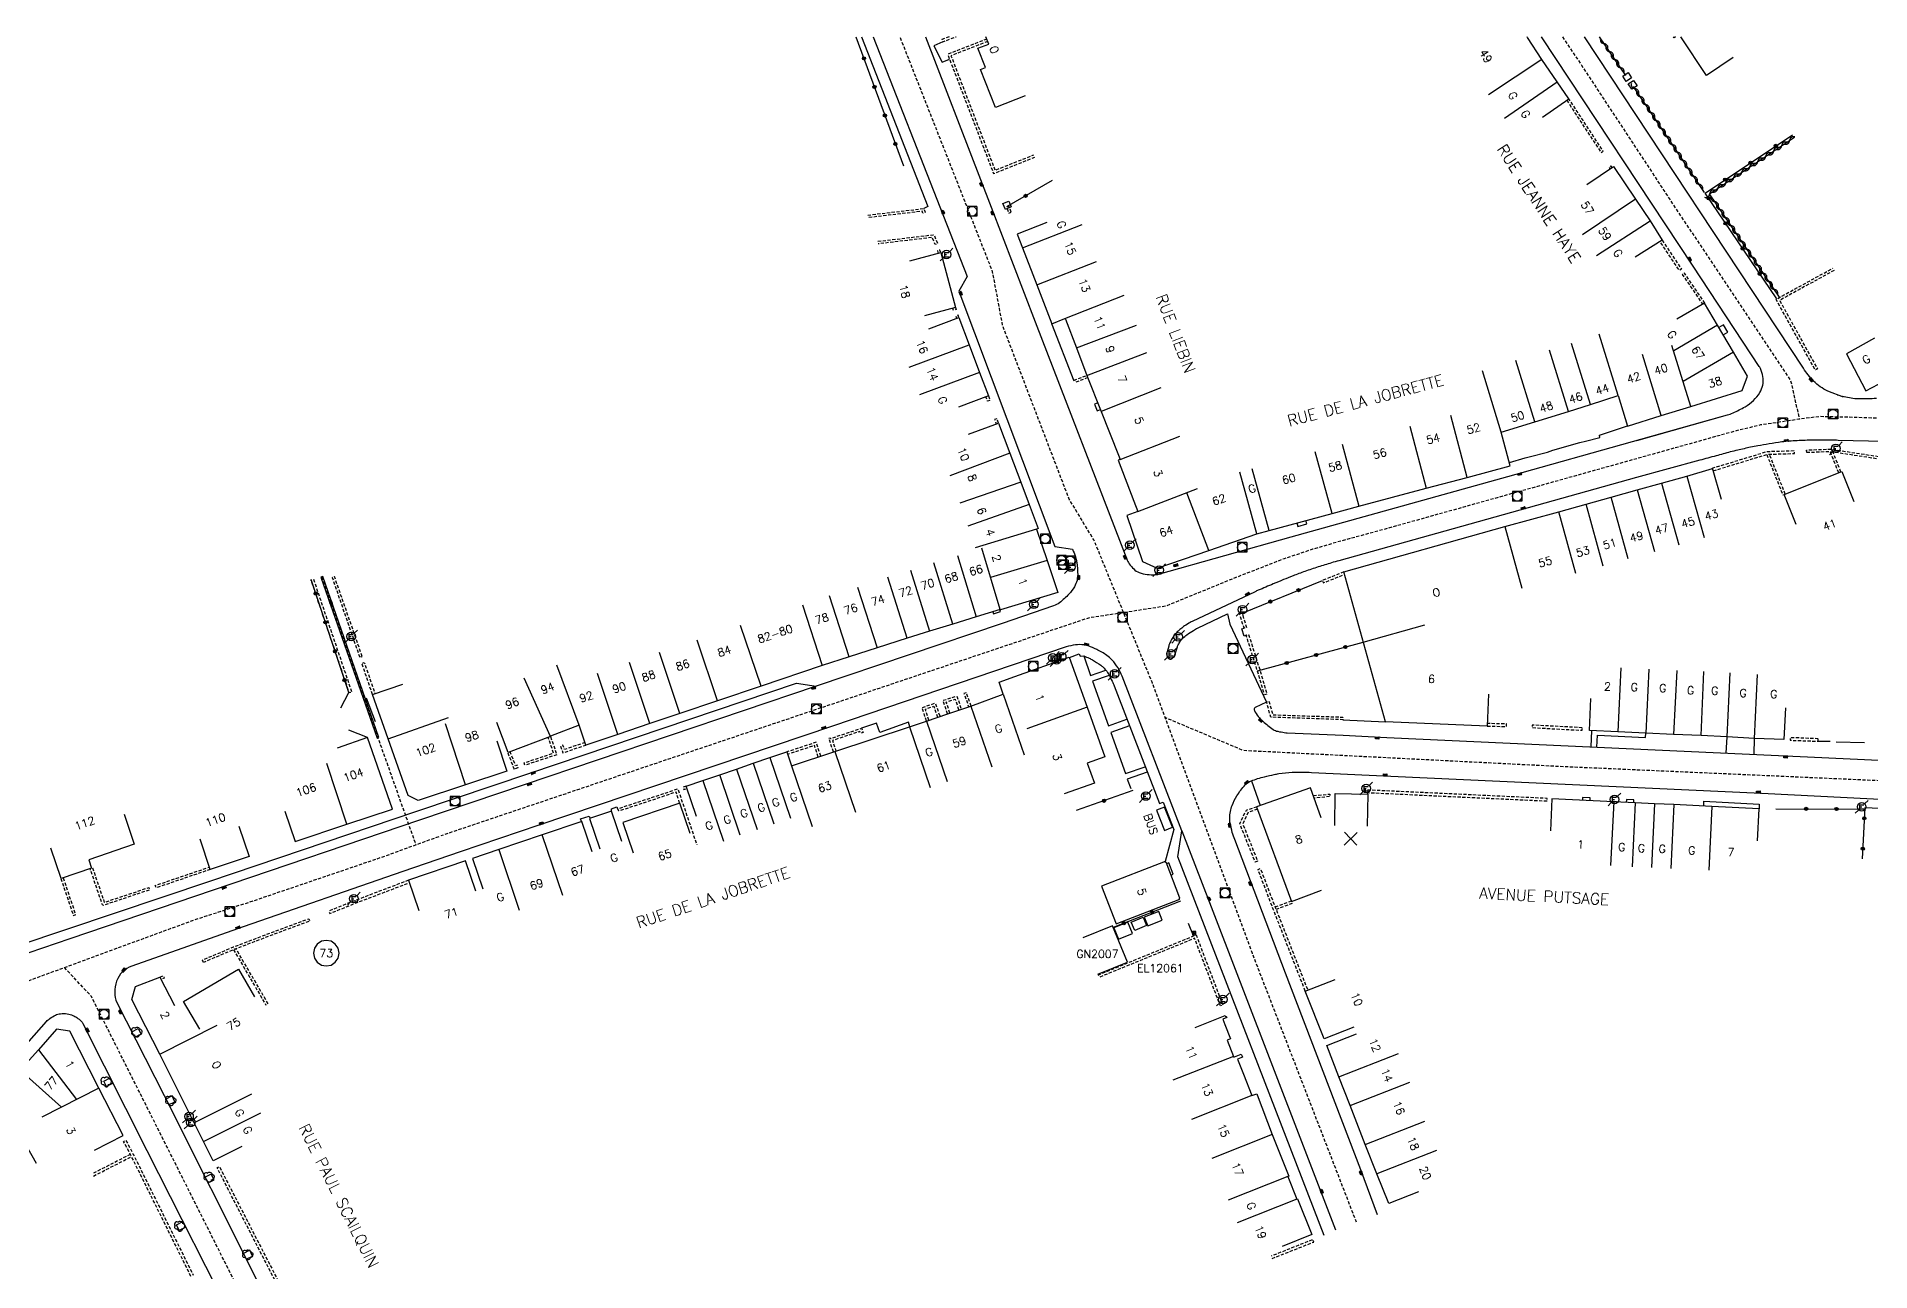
# Model space of a CAD drawing. Header units: millimetres. Extents: x 134000 to 135000, y 129000 to 130000.
# Drawn here: x 134223.7 to 134510.1, y 129807.2 to 130000 of the extents above; entities that cross this region are included whole.
import ezdxf
from ezdxf.enums import TextEntityAlignment as Align

# ---------------------------------------------------------------- set-up
doc = ezdxf.new("R2010")
doc.units = ezdxf.units.MM
doc.linetypes.add('DASHED', pattern=[0.75, 0.5, -0.25])
doc.layers.get('0').update_dxf_attribs({"linetype": 'CONTINUOUS'})
for name, color, linetype in [('W0001', 6, 'DASHED'), ('W0008', 7, 'CONTINUOUS'), ('W0100', 7, 'CONTINUOUS'), ('W0112', 1, 'DASHED'), ('W0300', 7, 'CONTINUOUS'), ('W0310', 3, 'CONTINUOUS'), ('W0322', 7, 'CONTINUOUS'), ('W0330', 7, 'CONTINUOUS'), ('W0400', 7, 'CONTINUOUS'), ('W0420', 7, 'CONTINUOUS'), ('W0471', 7, 'CONTINUOUS'), ('W0984', 7, 'CONTINUOUS'), ('W0989', 7, 'CONTINUOUS'), ('W0991', 7, 'CONTINUOUS'), ('W1102', 7, 'CONTINUOUS')]:
    doc.layers.add(name, color=color, linetype=linetype)
doc.styles.get("Standard").update_dxf_attribs({"font": 'romans.shx', "width": 0.85})

# ---------------------------------------------------------------- blocks, each defined once
blk = doc.blocks.new('T420')
for p, q in [((0.75, 0.75), (-0.75, 0.75)), ((-0.75, 0.75), (-0.75, -0.75)), ((0.75, 0.75), (0.75, -0.75)), ((0.75, -0.75), (-0.75, -0.75))]:
    blk.add_line(p, q)
blk.add_ellipse((0, 0), major_axis=(-0.53, 0.53), ratio=1, start_param=3.926991, end_param=10.210176)
blk = doc.blocks.new('T400')
for p, q in [((-0.15, 0.3), (0.15, 0.3)), ((-0.15, -0.25), (-0.15, 0.3)), ((-0.15, 0.15), (0.15, 0.15)), ((-0.15, 0), (0.15, 0)), ((0.15, 0.3), (0.15, -0.25)), ((-0.15, -0.15), (0.15, -0.15)), ((-0.15, -0.25), (-0.15, -0.3)), ((-0.15, -0.3), (0.15, -0.3)), ((0.15, -0.3), (0.15, -0.25))]:
    blk.add_line(p, q)
blk = doc.blocks.new('T471')
for p, q in [((-0.333334, 0.333334), (-0.333334, -0.333334)), ((-0.333334, 0.333334), (0.333334, 0.333334)), ((-0.333334, 0), (0, 0)), ((0.500001, 0.500001), (1.000002, 1.000002)), ((-0.500001, -0.500001), (-1.000002, -1.000002)), ((-0.333334, -0.333334), (0.333334, -0.333334))]:
    blk.add_line(p, q)
blk.add_ellipse((0, 0), major_axis=(0.471405, 0.471405), ratio=1, start_param=5.4977871438, end_param=11.780972451)
blk = doc.blocks.new('t991o')
at = {"color": 0, "linetype": 'Continuous'}
for p, q in [((-1, 1), (1, -1)), ((-1, -1), (1, 1))]:
    blk.add_line(p, q, dxfattribs=at)
blk = doc.blocks.new('t112o')
at = {"color": 0, "linetype": 'Continuous'}
for p, q in [((-0.5, 0.5), (0.5, 0.5)), ((-0.5, -0.5), (-0.5, 0.5)), ((0.5, 0.5), (0.5, -0.5)), ((0.5, -0.5), (-0.5, -0.5))]:
    blk.add_line(p, q, dxfattribs=at)
blk = doc.blocks.new('t310o')
at = {"color": 0, "linetype": 'Continuous'}
for centre, start, end in [((-0.5, 0.38), 216.8699, 323.1304), ((0.5, -0.37), 36.8699, 143.1303)]:
    blk.add_arc(centre, 0.625, start, end, dxfattribs=at)
blk = doc.blocks.new('t322o')
at = {"color": 0, "linetype": 'Continuous'}
for radius in [0.25, 0.15]:
    blk.add_circle((0, 0), radius, dxfattribs=at)
blk = doc.blocks.new('t330o')
at = {"color": 0, "linetype": 'Continuous'}
for p, q in [((0.25, -0.25), (-0.25, 0.25)), ((-0.25, -0.25), (0.25, 0.25)), ((-0.25, 0.25), (-0.25, -0.25)), ((0.25, 0.25), (-0.25, 0.25)), ((0.25, -0.25), (0.25, 0.25)), ((-0.25, -0.25), (0.25, -0.25)), ((-0.25, -0.25), (-0.25, -0.25))]:
    blk.add_line(p, q, dxfattribs=at)
blk = doc.blocks.new('T300')
for p, q in [((-0.8, 0.51), (-0.86, 0.34)), ((-0.86, 0.34), (-0.86, 0.17)), ((-0.86, 0.17), (-0.74, 0.06)), ((-0.69, 0.63), (-0.8, 0.51)), ((-0.8, -0.06), (-0.74, 0.06)), ((-0.74, 0.06), (-0.69, 0.11)), ((-0.57, 0.69), (-0.69, 0.63)), ((-0.46, 0.69), (-0.57, 0.69)), ((-0.29, 0.63), (-0.46, 0.69)), ((-0.29, 0.63), (-0.17, 0.74)), ((-0.23, 0.57), (-0.29, 0.63)), ((-0.17, 0.74), (-0.06, 0.8)), ((-0.06, 0.8), (0.06, 0.8)), ((0.06, 0.8), (0.23, 0.74)), ((0.23, 0.74), (0.34, 0.63)), ((0.34, 0.63), (0.4, 0.51)), ((0.46, 0.46), (0.34, 0.46)), ((0.4, 0.51), (0.4, 0.46)), ((0.57, 0.4), (0.46, 0.46)), ((0.57, 0.4), (0.69, 0.29)), ((0.69, 0.29), (0.74, 0.17)), ((0.74, 0.06), (0.69, -0.17)), ((0.74, 0.17), (0.74, 0.06)), ((-0.8, -0.17), (-0.8, -0.06)), ((-0.8, -0.23), (-0.8, -0.17)), ((-0.74, -0.34), (-0.8, -0.23)), ((-0.69, -0.4), (-0.74, -0.34)), ((-0.51, -0.46), (-0.69, -0.4)), ((-0.4, -0.46), (-0.51, -0.46)), ((-0.4, -0.46), (-0.34, -0.46)), ((-0.34, -0.46), (-0.34, -0.4)), ((-0.34, -0.51), (-0.34, -0.46)), ((-0.29, -0.63), (-0.34, -0.51)), ((-0.17, -0.74), (-0.29, -0.63)), ((-0.06, -0.8), (-0.17, -0.74)), ((0.06, -0.8), (-0.06, -0.8)), ((0.17, -0.74), (0.06, -0.8)), ((0.23, -0.69), (0.17, -0.74)), ((0.29, -0.46), (0.23, -0.46)), ((0.29, -0.63), (0.23, -0.69)), ((0.46, -0.4), (0.29, -0.46)), ((0.34, -0.51), (0.29, -0.63)), ((0.34, -0.51), (0.34, -0.46)), ((0.57, -0.34), (0.46, -0.4)), ((0.63, -0.29), (0.57, -0.34)), ((0.69, -0.17), (0.63, -0.29))]:
    blk.add_line(p, q)

msp = doc.modelspace()

# ---------------------------------------------------------------- linework, layer by layer
at = {"layer": 'W0001', "flags": 128}
for points in [[(134644.56, 130000), (134642.63, 129999.64), (134636.52, 129998.31), (134629.76, 129996.36), (134623.07, 129994.03), (134616.98, 129991.87), (134610.34, 129989.22), (134603.51, 129986.25), (134596.89, 129983.36), (134590.16, 129980.34), (134582.14, 129976.45), (134575.75, 129973.41), (134569.98, 129970.3), (134566.29, 129968.07), (134562.38, 129965.49), (134556.19, 129961.79), (134547.97, 129956.56), (134539.78, 129951.09), (134532.84, 129946.4), (134528.27, 129943.8), (134524.06, 129941.93), (134519.47, 129940.74), (134515.29, 129940.39), (134511.95, 129940.39), (134506.62, 129940.55), (134502.16, 129940.66), (134499.31, 129940.29), (134492.95, 129939.35), (134489.12, 129938.43), (134434.46, 129923.13), (134426.83, 129921.06), (134422.97, 129919.93), (134418.51, 129918.45), (134410.99, 129915.52), (134400.04, 129911.05), (134387.94, 129909.19), (134319.37, 129886.15), (134286.8, 129875.18)], [(134429.83, 129814.81), (134413.57, 129856.79), (134397.96, 129899), (134388.81, 129921.39), (134384.95, 129927.74), (134374.56, 129954.85), (134372.99, 129963.27), (134358.51, 130000)], [(134462.01, 130000), (134464.97, 129995.55), (134478.06, 129975.64), (134497.63, 129946.3), (134499, 129940.25)], [(134268.21, 129915.64), (134276.97, 129890.47), (134282.86, 129873.85)], [(134595.52, 129880.05), (134461.44, 129886), (134412.17, 129888.49), (134399.94, 129893.64)], [(134000, 129786.71), (134007.47, 129790.17), (134039.38, 129805.7), (134049.08, 129810.17), (134053.94, 129812.24), (134056.95, 129813.13), (134062.02, 129814.23), (134067.41, 129815.24), (134075.49, 129816.47), (134085.1, 129818.26), (134119.61, 129823.78), (134132.91, 129826.3), (134142.04, 129828.27), (134149.2, 129829.93), (134154.83, 129831.23), (134163.19, 129833.4), (134170.34, 129835.39), (134181.45, 129838.57), (134189.37, 129841), (134197.66, 129843.76), (134213.89, 129849.44), (134236.2, 129857.63), (134248.31, 129862.07), (134257.62, 129865.07), (134277.9, 129871.96), (134286.63, 129875.14)], [(134264.67, 129785.49), (134232.2, 129850.1), (134227.98, 129854.61)]]:
    msp.add_lwpolyline(points, dxfattribs=at)
at = {"layer": 'W0008', "flags": 128}
for points in [[(134354.35, 130000), (134365.31, 129971.94), (134368.99, 129962.55), (134367.71, 129960.23), (134382.72, 129920.37), (134385.45, 129919.94, -0.033428), (134385.92, 129918.76, -0.045806), (134386.13, 129917.86, -0.030029), (134386.27, 129915.96, -0.064442), (134386.17, 129915.08, -0.072408), (134385.76, 129914.08, -0.055018), (134384.91, 129912.94, -0.0412), (134383.42, 129911.59, -0.081486), (134382.51, 129911.1), (134374.48, 129908.35), (134345.44, 129898.56), (134299.79, 129883.13), (134283.47, 129877.6), (134251.22, 129866.68), (134228.82, 129859.1), (134209.56, 129852.54)], [(134362.5, 130000), (134371.1, 129977.69), (134372.76, 129973.38), (134379.64, 129955.46), (134393.94, 129918.41, 0.061124), (134394.33, 129917.68, 0.046825), (134395.03, 129916.86, 0.095695), (134395.88, 129916.3, 0.076757), (134397.12, 129916, 0.027445), (134398.37, 129915.97, 0.062116), (134398.92, 129916.05), (134419.61, 129921.88), (134455.71, 129931.94), (134486.82, 129940.67)], [(134473.63, 129936.95), (134487.76, 129940.91, 0.04058), (134488.64, 129941.24, 0.017845), (134490.52, 129942.2, 0.063772), (134491.85, 129943.18, 0.067087), (134492.82, 129944.4, 0.077629), (134493.3, 129945.58, 0.094686), (134493.35, 129946.63, 0.039945), (134493.06, 129947.86, 0.069514), (134492.75, 129948.51), (134482.42, 129964.14), (134458.74, 130000)], [(134505.92, 129943.7), (134503.44, 129944.63, -0.091991), (134501.23, 129946.21, -0.04614), (134499.63, 129948.2), (134465.46, 130000)], [(134511.07, 129943.47, -0.003619), (134508.23, 129943.43, -0.045292), (134507.09, 129943.53, -0.023395), (134504.93, 129944.01)], [(134512.13, 129936.75), (134505.09, 129936.95, 0.000893), (134503.95, 129936.97, -0.004047), (134502.81, 129937, 0.0038), (134501.13, 129936.98, 0.007191), (134500.24, 129936.96, 0.000639), (134497.74, 129936.84, 0.007103), (134497.51, 129936.83, 0.013873), (134496.27, 129936.7, 0.008545), (134494.27, 129936.4, 0.004228), (134492.52, 129936.09, 0.006511), (134491.39, 129935.87, 0.005063), (134489.37, 129935.42, 0.008729), (134488.21, 129935.13, 0.000201), (134485.99, 129934.53, 0.000176), (134483.45, 129933.84), (134473.56, 129931.16), (134456.62, 129926.4), (134427.08, 129918.15, 0.005409), (134425.91, 129917.81, 0.003024), (134423.83, 129917.17, 0.008166), (134421.76, 129916.48, 0.008976), (134419.91, 129915.79, 0.00298), (134418.42, 129915.19, 0.002773), (134416.82, 129914.53, 0.001843), (134414.48, 129913.53, 0.008605), (134413.98, 129913.31), (134404.14, 129908.68, 0.029183), (134403.83, 129908.51, 0.010151), (134402.98, 129907.96, 0.021603), (134402.37, 129907.51, 0.022212), (134401.82, 129907.02, 0.035011), (134401.38, 129906.53, 0.036426), (134401.03, 129906, 0.021802), (134400.67, 129905.3, 0.03359), (134400.49, 129904.81), (134400.23, 129903.94, 0.065828), (134400.19, 129903.7, 0.042893), (134400.21, 129903.32, 0.095982), (134400.3, 129903.07, 0.095644), (134400.47, 129902.87, 0.090326), (134400.68, 129902.76, 0.162434), (134400.81, 129902.76, 0.044226), (134400.93, 129902.82, 0.032103), (134401.08, 129902.92, 0.024804), (134401.32, 129903.11, 0.127935), (134401.35, 129903.16), (134401.8, 129904.54, -0.033092), (134401.99, 129905.01, -0.026938), (134402.29, 129905.56, -0.058544), (134402.66, 129906.02, -0.038299), (134403.34, 129906.59, -0.017333), (134404.35, 129907.27, -0.028655), (134404.99, 129907.63), (134409.65, 129909.84), (134410.05, 129908.22), (134415.76, 129896.08), (134414.01, 129895.21, 0.428512), (134413.87, 129894.74, 0.081214), (134415.23, 129893.03, 0.036963), (134416.81, 129891.8, 0.095773), (134417.53, 129891.5, 0.012688), (134418.55, 129891.31, 0.028576), (134419, 129891.27), (134427.72, 129890.9), (134434.58, 129890.54), (134500.27, 129887.5), (134533.67, 129885.95)], [(134424.76, 129812.74), (134401.94, 129871.91), (134402.56, 129875.95), (134393.21, 129900.11, 0.046423), (134392.57, 129901.4, 0.043237), (134391.65, 129902.64, 0.060011), (134390.82, 129903.37, 0.036353), (134389.24, 129904.29, 0.029314), (134387.94, 129904.84, 0.057214), (134387.23, 129905.01, 0.057874), (134385.93, 129905, 0.050768), (134384.48, 129904.68), (134376.04, 129901.86), (134347.96, 129892.33), (134302.08, 129876.83), (134289.8, 129872.68), (134280.88, 129869.63), (134255.9, 129860.94), (134238.5, 129854.84, 0.227959), (134236.15, 129852.49, 0.086942), (134235.86, 129850.7, 0.09434), (134236.17, 129849.14), (134243.55, 129834.6), (134258.1, 129805.66)], [(134387.24, 129903.27, -0.017707), (134388.09, 129902.92, -0.028516), (134388.59, 129902.65, -0.012875), (134389.87, 129901.84, -0.041655), (134390.23, 129901.54, -0.044725), (134390.8, 129900.89, -0.042784), (134391.27, 129900.11, -0.007265), (134391.75, 129899.11, -0.015591), (134391.96, 129898.63), (134399.04, 129880.22), (134399.61, 129880.45), (134401.31, 129876.15), (134399.96, 129871.18)], [(134433.13, 129815.98), (134430.5, 129823), (134418.76, 129853.71), (134410.8, 129874.58, -0.024368), (134410.42, 129875.72, -0.019855), (134410.09, 129877.15, -0.052184), (134410.03, 129877.87, -0.033368), (134410.13, 129879, -0.060031), (134410.39, 129879.92, -0.034352), (134411.13, 129881.4, -0.058129), (134412.44, 129883.14, -0.1109), (134413.4, 129883.77, -0.016283), (134414.38, 129884.11, -0.015205), (134415.46, 129884.41, -0.005833), (134416.99, 129884.76, -0.013395), (134417.67, 129884.89, -0.03107), (134419.76, 129885.1, -0.021452), (134422.8, 129885.09), (134435.2, 129884.5), (134493.07, 129881.82), (134510.6, 129880.96), (134552.95, 129879.01), (134599.3, 129876.87)], [(134217.82, 129837.85), (134225.2, 129846.19, -0.05777), (134225.73, 129846.66, -0.040116), (134226.59, 129847.17, -0.087529), (134227.38, 129847.4, -0.069045), (134228.43, 129847.37, -0.048308), (134229.32, 129847.13, -0.064143), (134229.93, 129846.8, -0.037364), (134230.62, 129846.22, -0.083781), (134230.86, 129845.89), (134240.88, 129826.05), (134255.48, 129797.21), (134261.86, 129784.06)]]:
    msp.add_lwpolyline(points, format="xyb", dxfattribs=at)
for points in [[(134352.51, 130000), (134362.86, 129973.46), (134362.23, 129973.16)], [(134365.21, 129999.19), (134363.8, 129998.56), (134365.08, 129996.04), (134366.26, 129996.5)], [(134385.71, 129946.18), (134382.23, 129955.17)], [(134487.11, 129953.43), (134487.81, 129953.84), (134487.16, 129955), (134486.43, 129954.58)], [(134389.42, 129942.8), (134388.89, 129942.59), (134389.33, 129941.58), (134389.83, 129941.77)], [(134453.73, 129933.47), (134456.16, 129934.2), (134456.81, 129934.39), (134459.64, 129935.12), (134460.52, 129935.4), (134464.73, 129936.59), (134465.62, 129936.83), (134467.86, 129937.42), (134467.8, 129937.74), (134472.16, 129939.2)], [(134420.51, 129924.04), (134420.66, 129923.5), (134422.07, 129923.91), (134421.92, 129924.42)], [(134373.01, 129910.19), (134373.11, 129909.85), (134374.22, 129910.21), (134374.13, 129910.52)], [(134412.6, 129906.5), (134412.26, 129906.39), (134411.9, 129907.5), (134412.26, 129907.61)], [(134385, 129903.02), (134386.52, 129903.59), (134386.64, 129903.22), (134387.24, 129903.27), (134388.29, 129900.22), (134390.66, 129901.04)], [(134391.21, 129900.22), (134388.6, 129899.36), (134391.1, 129892.36), (134393.96, 129893.38)], [(134209.56, 129852.54), (134212.66, 129855.34), (134228.55, 129860.63), (134250.72, 129868.12), (134283.21, 129879.09), (134300.69, 129884.98), (134342.36, 129899), (134345.44, 129898.56)], [(134360.06, 129892.21), (134359.82, 129892.92), (134355.35, 129891.33), (134354.87, 129892.78), (134352.49, 129891.99)], [(134394.36, 129892.35), (134391.46, 129891.32), (134393.73, 129884.89), (134396.8, 129885.98)], [(134427.7, 129893.32), (134434.37, 129892.96)], [(134466.46, 129889.07), (134466.58, 129891.62)], [(134467.38, 129889.03), (134467.45, 129890.92), (134474.99, 129890.53), (134475, 129891.21)], [(134487.66, 129890.64), (134487.52, 129888.09)], [(134491.96, 129887.91), (134492, 129890.4)], [(134397.11, 129885.1), (134394.02, 129884.02), (134394.56, 129882.55)], [(134413.4, 129883.77), (134414.77, 129879.91)], [(134466.32, 129880.68), (134466.34, 129881.12), (134465.14, 129881.19), (134465.12, 129880.74)], [(134473.13, 129880.35), (134473.15, 129880.81), (134471.98, 129880.85), (134471.96, 129880.41), (134471.96, 129880.41)], [(134484.07, 129879.84), (134484.1, 129880.58), (134492.73, 129880.14), (134492.7, 129879.41)], [(134308.75, 129877.41), (134308.61, 129877.83), (134309.97, 129878.26), (134310.1, 129877.89)], [(134313.47, 129879.03), (134313.47, 129879.4), (134314.27, 129879.7), (134314.37, 129879.38)], [(134402.56, 129875.95), (134406.84, 129864.77), (134426.54, 129813.64)], [(134400.84, 129869.06), (134401.17, 129869.19), (134400.49, 129870.96), (134400.16, 129870.83)], [(134238.5, 129844.55), (134239.53, 129845.08), (134239.98, 129844.19), (134238.95, 129843.67)], [(134235.59, 129836.53), (134234.59, 129836.03), (134234.15, 129836.88), (134235.16, 129837.39)], [(134244.27, 129833.17), (134245.24, 129833.65), (134244.8, 129834.55), (134243.82, 129834.06)], [(134250.41, 129820.96), (134251.39, 129821.45), (134250.94, 129822.35), (134249.96, 129821.85)], [(134246.95, 129814.06), (134245.93, 129813.54), (134245.48, 129814.41), (134246.51, 129814.93)], [(134256.4, 129809.04), (134257.38, 129809.53), (134256.95, 129810.45), (134255.95, 129809.94)]]:
    msp.add_lwpolyline(points, dxfattribs=at)
msp.add_lwpolyline([(134276.82, 129890.43), (134277.13, 129890.52), (134268.35, 129915.68), (134268.34, 129915.69), (134268.07, 129915.59)], close=True, dxfattribs=at)
at = {"layer": 'W0100', "flags": 128}
for points in [[(134378.08, 129990.75), (134373.41, 129988.95), (134371.11, 129994.89), (134371.86, 129995.18), (134370.7, 129998.2), (134372.38, 129998.84), (134371.93, 130000)], [(134458.89, 129987.44), (134463.01, 129990.27), (134461.17, 129992.94), (134458.77, 129996.45), (134456.55, 129999.88), (134456.46, 130000)], [(134479.67, 130000), (134479.44, 129999.84), (134479.44, 129999.84), (134479.33, 130000)], [(134488.67, 129996.73), (134484.51, 129993.96), (134480.49, 130000)], [(134465.83, 129976.89), (134469.96, 129979.71), (134473.42, 129974.64), (134475.69, 129971.22), (134477.57, 129968.22), (134473.34, 129965.57)], [(134510.74, 129952.89), (134506.35, 129950.48), (134506.35, 129950.48), (134509.4, 129944.68), (134509.4, 129944.68), (134512.38, 129946.25), (134513.56, 129946.87), (134513.84, 129946.32), (134521.85, 129950.77), (134539.08, 129960.15), (134539.08, 129960.15), (134535.67, 129966.63), (134539.46, 129968.69), (134537.07, 129973.08)], [(134381.45, 129970.99), (134376.81, 129969.15), (134377.66, 129967.01), (134379.89, 129961.25), (134382.23, 129955.17), (134384.24, 129955.96), (134384.35, 129955.88), (134386.11, 129951.38), (134387.72, 129947.07), (134389.95, 129941.47), (134392.63, 129934.64), (134392.9, 129933.95), (134392.59, 129933.83), (134395.02, 129927.47), (134395.65, 129925.84), (134393.97, 129925.2), (134396.42, 129918.05), (134398.68, 129916.98), (134406.78, 129919.72), (134414.26, 129922.33), (134416.17, 129922.85), (134426.02, 129925.54), (134430.18, 129926.68), (134440.7, 129929.48), (134447.13, 129931.17), (134453.85, 129932.95), (134452.44, 129938.23), (134457.69, 129939.86), (134462.94, 129941.48), (134466.38, 129942.54), (134470.7, 129943.96), (134472.17, 129939.18), (134477.44, 129940.81), (134482.05, 129942.23), (134490.05, 129944.71), (134490.91, 129946.96), (134488.69, 129950.74), (134486.22, 129954.94), (134484.18, 129958.4), (134479.88, 129955.87)], [(134360.04, 129965.01), (134364.88, 129966.3), (134367.16, 129957.71), (134362.33, 129956.42)], [(134363.03, 129954.39), (134367.71, 129956.16), (134369.32, 129951.88), (134370.94, 129947.57), (134372.33, 129943.9), (134367.66, 129942.13)], [(134369.23, 129937.9), (134373.91, 129939.65), (134375.67, 129934.97), (134377.4, 129930.44), (134378.71, 129926.91), (134380.1, 129923.19), (134379.83, 129923.09), (134381.51, 129918.2), (134383.19, 129913.16), (134374.2, 129910.47), (134374.18, 129910.54), (134370.42, 129909.4), (134366.75, 129908.26), (134363.11, 129907.13), (134359.66, 129906.07), (134354.94, 129904.53), (134350.58, 129903.12), (134346.36, 129901.77), (134336.81, 129898.57), (134330.01, 129896.25), (134324.11, 129894.29), (134319.42, 129892.72), (134314.44, 129891.02), (134309.46, 129889.36), (134308.41, 129892.45), (134304.58, 129891.02), (134303.91, 129890.77), (134303.94, 129890.67), (134297.31, 129888.18), (134297.31, 129888.18), (134295.55, 129892.86)], [(134450.45, 129897.32), (134450.25, 129892.32), (134434.37, 129892.96), (134427.84, 129916.39), (134427.84, 129916.39), (134452.99, 129923.48), (134461.44, 129925.77), (134465.71, 129926.96), (134469.63, 129928.07), (134473.66, 129929.2), (134477.49, 129930.28), (134481.42, 129931.38), (134485.45, 129932.53)], [(134486.82, 129927.73), (134485.45, 129932.58)], [(134498.5, 129923.82), (134496.65, 129928.47), (134505.65, 129932.06), (134507.5, 129927.41)], [(134326.74, 129878.22), (134325.13, 129882.95), (134327.73, 129883.83), (134330.36, 129884.73), (134332.98, 129885.61), (134332.98, 129885.61), (134335.56, 129886.51), (134338.18, 129887.43), (134340.84, 129888.29), (134340.84, 129888.29), (134341.56, 129886.11), (134348.35, 129888.35), (134360, 129892.19), (134362.64, 129893.11), (134366, 129894.23), (134369.6, 129895.43), (134374.65, 129897.28), (134374, 129899.16), (134376.43, 129900.05), (134384.96, 129903.11), (134387.76, 129895.25), (134390.5, 129887.51), (134390.5, 129887.51), (134387.77, 129886.54), (134388.88, 129883.42), (134384.17, 129881.75)], [(134295.53, 129890.03), (134297.09, 129885.28), (134290.66, 129883.16), (134283.26, 129880.7), (134281.68, 129881.47), (134278.55, 129890.34), (134276.13, 129897.24), (134280.85, 129898.89)], [(134275.12, 129896.71), (134276.54, 129893.03)], [(134496.82, 129895.19), (134496.6, 129890.2), (134492, 129890.4), (134487.66, 129890.64), (134483.64, 129890.86), (134479.36, 129891.02), (134475, 129891.21), (134470.66, 129891.44), (134466.21, 129891.64), (134466.43, 129896.64)], [(134262.44, 129879.04), (134264.03, 129874.3), (134272.12, 129877.01), (134279.25, 129879.36), (134279.24, 129879.36), (134279.24, 129879.36), (134275.32, 129890.54), (134270.6, 129888.89)], [(134424.33, 129877.99), (134422.66, 129882.7), (134414.22, 129879.72), (134419.68, 129864.94), (134424.37, 129866.68)], [(134325.74, 129875.55), (134324.14, 129880.29), (134315.21, 129877.27), (134316.82, 129872.53)], [(134426.42, 129876.77), (134426.51, 129881.77), (134431.61, 129881.67), (134431.51, 129876.67)], [(134492.45, 129874.42), (134492.7, 129879.41), (134485.32, 129879.78), (134479.41, 129880.05), (134476.4, 129880.2), (134473.36, 129880.34), (134470, 129880.51), (134460.35, 129880.97), (134460.11, 129875.97)], [(134237.3, 129878.58), (134238.91, 129873.85), (134231.8, 129871.43), (134232.24, 129870.14), (134232.24, 129870.14), (134227.47, 129868.52), (134225.86, 129873.25)], [(134310.42, 129872.69), (134308.81, 129877.43), (134302.62, 129875.32), (134295.85, 129873.04), (134291.74, 129871.66), (134293.34, 129866.92)], [(134315.07, 129874.3), (134313.47, 129879.03), (134310.02, 129877.86), (134311.62, 129873.13)], [(134255.25, 129876.71), (134256.85, 129871.97), (134250.78, 129869.93), (134249.19, 129874.66)], [(134292.26, 129866.53), (134290.65, 129871.26), (134281.75, 129868.24), (134283.36, 129863.5)], [(134389.4, 129853.55), (134394.03, 129855.45), (134391.7, 129861.13), (134387.07, 129859.23)], [(134249.12, 129845), (134246.6, 129849.32), (134246.6, 129849.32), (134255.18, 129854.33), (134257.7, 129850.02)], [(134255.7, 129826.66), (134251.22, 129824.43), (134249.72, 129827.46), (134248.26, 129830.37), (134242.91, 129841.06), (134238.54, 129849.59), (134239.09, 129851.64), (134242.9, 129853.12), (134245.18, 129848.67)], [(134429.41, 129845.27), (134424.75, 129843.45), (134421.82, 129850.93), (134426.48, 129852.75)], [(134404.64, 129845.26), (134409.3, 129847.09), (134409.35, 129846.96), (134409.49, 129847.02), (134409.58, 129846.81), (134408.93, 129846.55), (134409.26, 129845.7), (134410.13, 129843.49), (134409.6, 129843.28), (134410.61, 129840.73), (134410.66, 129840.6), (134410.78, 129840.65), (134411.83, 129841.07), (134411.91, 129840.87), (134412.02, 129840.59), (134411.26, 129840.29), (134412.18, 129837.97), (134413.5, 129834.6), (134414.24, 129834.9), (134414.31, 129834.73), (134416.67, 129828.55), (134419.26, 129822.03), (134419.1, 129821.97), (134420.5, 129818.43), (134420.6, 129818.46), (134422.85, 129812.9), (134418.22, 129811.03)], [(134232.71, 129826.09), (134237.16, 129828.36), (134233.38, 129835.77), (134228.86, 129844.68), (134226.78, 129844.96), (134223.94, 129841.76), (134221.07, 129838.56), (134217.55, 129834.62), (134223.6, 129824.07)], [(134439.51, 129819.57), (134434.86, 129817.73), (134433.02, 129822.36), (134431.2, 129826.98), (134428.84, 129833.07), (134427.08, 129837.55), (134425.17, 129842.43), (134429.83, 129844.25)]]:
    msp.add_lwpolyline(points, dxfattribs=at)
for points in [[(134401.07, 129876.51), (134399.82, 129879.67), (134398.59, 129879.18), (134399.85, 129876.02)], [(134400.08, 129871.04), (134400.03, 129871.02), (134399.96, 129871.18), (134389.99, 129867.34), (134392.26, 129861.43), (134402.21, 129865.26), (134402.14, 129865.42), (134402.23, 129865.46), (134400.08, 129871.04)], [(134397.22, 129861.11), (134399.49, 129862.01), (134398.95, 129863.38), (134396.67, 129862.47)], [(134392.66, 129859.02), (134394.83, 129859.91), (134394.09, 129861.7), (134391.92, 129860.81)], [(134397.02, 129861.15), (134395.19, 129860.39), (134394.65, 129861.71), (134396.48, 129862.47)]]:
    msp.add_lwpolyline(points, close=True, dxfattribs=at)
at = {"layer": 'W0112', "flags": 128}
for points in [[(134366.19, 130000), (134365.06, 129999.56), (134365.21, 129999.19), (134367.3, 130000)], [(134372.08, 129999.62), (134365.96, 129997.25), (134373.13, 129978.62), (134379.56, 129981.17)], [(134372.22, 129999.25), (134366.48, 129997.02), (134373.36, 129979.14), (134379.42, 129981.54)], [(134462.67, 129990.06), (134468.01, 129981.92), (134468.34, 129982.14), (134463.01, 129990.27)], [(134469.77, 129979.58), (134469.57, 129979.83), (134469.26, 129979.58), (134469.46, 129979.33)], [(134353.48, 129972.13), (134362.23, 129973.16), (134362.46, 129972.59), (134362.09, 129972.44), (134361.97, 129972.73), (134353.53, 129971.73)], [(134355.07, 129968.04), (134363.82, 129969.07), (134363.82, 129969.07), (134364.37, 129967.69), (134364, 129967.54), (134363.56, 129968.64), (134355.12, 129967.64)], [(134364.88, 129966.3), (134364.73, 129966.68), (134364.36, 129966.54), (134364.5, 129966.15)], [(134477.57, 129968.22), (134480.59, 129963.71), (134480.26, 129963.49), (134477.24, 129968)], [(134484.25, 129958.4), (134481.05, 129963.06), (134480.72, 129962.84), (134483.92, 129958.18)], [(134504.42, 129963.49), (134495.92, 129958.81), (134501.83, 129948.11), (134501.48, 129947.92), (134501.48, 129947.92), (134495.37, 129958.97), (134504.23, 129963.84)], [(134367.16, 129957.71), (134367.28, 129957.39), (134366.9, 129957.25), (134366.78, 129957.57)], [(134367.71, 129956.16), (134367.58, 129956.48), (134367.21, 129956.34), (134367.33, 129956.01)], [(134387.85, 129946.74), (134385.97, 129946.03), (134385.83, 129946.4), (134387.71, 129947.11)], [(134372.33, 129943.9), (134372.57, 129943.19), (134372.2, 129943.06), (134371.95, 129943.77)], [(134373.91, 129939.65), (134373.67, 129940.34), (134373.29, 129940.2), (134373.54, 129939.52)], [(134485.56, 129932.2), (134494.02, 129934.77), (134498.23, 129934.9), (134498.22, 129935.3), (134493.95, 129935.16), (134485.45, 129932.58)], [(134493.91, 129934.73), (134496.44, 129928.39)], [(134496.81, 129928.53), (134494.32, 129934.77)], [(134503.8, 129935.17), (134505.13, 129931.85)], [(134505.5, 129932), (134504.26, 129935.11)], [(134266.9, 129915.25), (134272.87, 129897.63), (134272.49, 129897.51), (134266.52, 129915.13)], [(134427.84, 129916.39), (134424.5, 129915.06), (134424.64, 129914.68), (134427.95, 129916)], [(134276.13, 129897.24), (134274.46, 129902.11), (134274.84, 129902.24), (134276.51, 129897.37)], [(134365.94, 129894.21), (134365.24, 129896.34), (134367.39, 129897.02), (134368.09, 129894.93)], [(134369.64, 129895.44), (134368.87, 129897.54), (134368.5, 129897.4), (134369.26, 129895.3)], [(134362.64, 129893.11), (134361.98, 129895.22), (134364.04, 129895.92), (134364.75, 129893.81)], [(134363.02, 129893.22), (134362.48, 129894.96), (134363.79, 129895.41), (134364.37, 129893.69)], [(134366.32, 129894.34), (134365.74, 129896.08), (134367.14, 129896.52), (134367.71, 129894.8)], [(134348.13, 129888.28), (134347.41, 129890.44), (134347.63, 129890.51), (134347.68, 129890.37), (134352.49, 129891.99), (134352.75, 129891.32), (134352.37, 129891.18), (134352.25, 129891.49), (134347.96, 129890.05), (134348.51, 129888.4)], [(134450.25, 129892.32), (134453.26, 129892.26), (134453.27, 129892.66), (134450.26, 129892.72)], [(134303.94, 129890.67), (134304.91, 129887.83), (134299.93, 129886.2), (134299.81, 129886.58), (134304.41, 129888.09), (134303.56, 129890.54)], [(134309.33, 129889.74), (134306.1, 129888.66), (134305.86, 129889.33), (134305.48, 129889.19), (134305.85, 129888.15), (134309.46, 129889.36)], [(134346.13, 129887.62), (134345.41, 129889.79), (134340.84, 129888.29)], [(134345.75, 129887.49), (134345.16, 129889.29), (134340.97, 129887.91)], [(134297.26, 129888.16), (134298.22, 129885.61), (134298.88, 129885.84), (134298.75, 129886.22), (134298.46, 129886.12), (134297.64, 129888.3)], [(134325.13, 129882.95), (134324.64, 129882.8), (134324.75, 129882.42), (134325.24, 129882.57)], [(134324.09, 129880.27), (134323.56, 129882.01), (134314.57, 129879.02), (134314.44, 129879.4), (134323.81, 129882.52), (134326.77, 129873.79)], [(134423.1, 129881.46), (134425.64, 129881.7), (134425.68, 129881.3), (134423.23, 129881.07)], [(134431.6, 129881.71), (134431.59, 129881.93), (134459.59, 129880.62), (134459.6, 129881.02), (134431.15, 129882.35), (134431.2, 129881.68)], [(134414.35, 129879.34), (134412.91, 129878.87), (134412.05, 129877.05), (134414.37, 129871.23), (134414, 129871.08), (134411.61, 129877.06), (134412.62, 129879.2), (134414.22, 129879.72)], [(134227.44, 129868.51), (134229.39, 129862.74), (134229.77, 129862.87), (134227.82, 129868.64)], [(134232.38, 129870.19), (134234.22, 129864.78), (134241.16, 129867.1), (134241.29, 129866.73), (134233.97, 129864.28), (134232.01, 129870.06)], [(134250.78, 129869.93), (134242.32, 129867.05), (134242.19, 129867.43), (134250.65, 129870.3)], [(134421.82, 129850.93), (134416.81, 129863.74), (134414.44, 129869.92), (134414.81, 129870.06), (134417.18, 129863.89), (134422.2, 129851.08)], [(134281.75, 129868.24), (134273.01, 129864.92), (134269.31, 129863.43), (134269.46, 129863.05), (134273.15, 129864.54), (134281.89, 129867.86)], [(134417.12, 129864.07), (134419.66, 129865.01)], [(134419.8, 129864.63), (134417.26, 129863.69)], [(134254.41, 129857.39), (134259.47, 129848.74)], [(134259.82, 129848.94), (134254.79, 129857.54)], [(134389.45, 129853.44), (134404.77, 129859.7), (134408.94, 129848.74), (134408.57, 129848.6), (134404.54, 129859.17), (134389.6, 129853.07)], [(134242.9, 129853.12), (134243.43, 129853.33), (134243.58, 129852.96), (134243.09, 129852.76)], [(134238.3, 129825.43), (134232.35, 129822.39)], [(134247.76, 129806.36), (134238.39, 129825.25), (134237.23, 129827.45), (134237.58, 129827.64), (134238.75, 129825.43), (134248.12, 129806.54)], [(134232.53, 129822.04), (134238.48, 129825.07)], [(134263.94, 129799.79), (134251.84, 129823.34), (134251.84, 129823.34), (134252.2, 129823.52), (134264.3, 129799.97)], [(134416.64, 129809.16), (134423.14, 129811.73), (134422.99, 129812.11), (134416.5, 129809.53)]]:
    msp.add_lwpolyline(points, dxfattribs=at)
for points in [[(134375.9, 129972.57), (134375.55, 129973.46), (134375.18, 129973.32), (134375.53, 129972.42)], [(134500.15, 129935.03), (134500.13, 129935.43), (134503.86, 129935.58), (134524.52, 129932.44), (134524.46, 129932.04), (134503.84, 129935.17)], [(134274.5, 129903.21), (134270.18, 129915.67), (134269.81, 129915.54), (134274.12, 129903.08)], [(134412.09, 129909.6), (134412.06, 129909.59), (134412.64, 129907.73), (134412.26, 129907.61), (134411.56, 129909.85), (134411.97, 129909.98)], [(134412.98, 129906.63), (134414.73, 129901.05), (134415.83, 129897.32), (134415.45, 129897.21), (134414.35, 129900.94), (134412.59, 129906.51)], [(134416.15, 129896.21), (134416.75, 129894.09), (134427.71, 129893.72), (134427.7, 129893.32), (134416.44, 129893.7), (134415.76, 129896.1)], [(134465.08, 129892.06), (134457.29, 129892.47), (134457.29, 129892.47), (134457.27, 129892.08), (134465.06, 129891.66)], [(134501.96, 129890.35), (134497.58, 129890.51), (134497.58, 129890.51), (134497.56, 129890.11), (134501.94, 129889.95)], [(134249.71, 129855.41), (134249.55, 129855.78), (134254.4, 129857.82), (134262.41, 129860.86), (134266.15, 129862.23), (134266.29, 129861.86), (134262.55, 129860.48), (134254.54, 129857.45)]]:
    msp.add_lwpolyline(points, close=True, dxfattribs=at)
at = {"layer": 'W0310', "flags": 128}
for points in [[(134471.89, 129993.94), (134467.76, 130000)], [(134484.18, 129975.68), (134473.12, 129992.2)], [(134495.88, 129959.32), (134484.97, 129975.44), (134498.22, 129984.28)]]:
    msp.add_lwpolyline(points, dxfattribs=at)
at = {"layer": 'W0322', "flags": 128}
for points in [[(134351.64, 130000), (134359.04, 129979.84)], [(134495.47, 129959.04), (134484.28, 129975.58), (134497.95, 129984.69)], [(134382.26, 129977.51), (134375.14, 129973.41)], [(134271.16, 129895.16), (134272.4, 129897.55), (134266.51, 129915.24)], [(134411.97, 129909.98), (134424.5, 129915.06)], [(134414.35, 129900.94), (134430.89, 129905.45)], [(134275.32, 129890.54), (134272.42, 129891.7)], [(134501.94, 129889.95), (134503.81, 129889.97)], [(134504.77, 129889.85), (134509.17, 129889.73)], [(134394.87, 129882.24), (134386.05, 129879.11)], [(134495.32, 129879.41), (134509.23, 129879.34)], [(134554.98, 129866.09), (134554.18, 129870.36), (134552.94, 129877.55), (134509.23, 129879.53), (134508.83, 129871.59)], [(134402.34, 129864.97), (134391.8, 129860.88)], [(134404.36, 129859.55), (134403.58, 129861.48)]]:
    msp.add_lwpolyline(points, dxfattribs=at)
at = {"layer": 'W1102', "flags": 128}
for points in [[(134458.77, 129996.45), (134450.45, 129990.91)], [(134452.93, 129987.29), (134461.17, 129992.94)], [(134473.42, 129974.64), (134465.13, 129969.06)], [(134377.66, 129967.01), (134386.97, 129970.66)], [(134467.3, 129965.8), (134475.69, 129971.22)], [(134379.89, 129961.25), (134389.2, 129964.9)], [(134384.24, 129955.96), (134393.55, 129959.61)], [(134386.11, 129951.38), (134395.45, 129954.95)], [(134486.22, 129954.94), (134479.37, 129950.92)], [(134359.96, 129948.36), (134369.32, 129951.88)], [(134466.38, 129942.54), (134463.43, 129952.09)], [(134470.7, 129943.96), (134467.75, 129953.51)], [(134482.05, 129942.23), (134479.1, 129951.78)], [(134387.72, 129947.07), (134397.05, 129950.67)], [(134457.69, 129939.86), (134454.74, 129949.41)], [(134462.94, 129941.48), (134459.99, 129951.03)], [(134477.44, 129940.81), (134474.5, 129950.36)], [(134488.69, 129950.74), (134480.85, 129946.13)], [(134370.94, 129947.57), (134361.58, 129944.05)], [(134452.44, 129938.23), (134449.49, 129947.79)], [(134399.25, 129945.15), (134389.95, 129941.47)], [(134447.13, 129931.17), (134444.58, 129940.84)], [(134392.9, 129933.95), (134402.21, 129937.6)], [(134438.14, 129939.14), (134440.7, 129929.48)], [(134375.67, 129934.97), (134366.32, 129931.43)], [(134426.02, 129925.54), (134423.38, 129935.18)], [(134427.58, 129936.33), (134430.18, 129926.68)], [(134414.26, 129922.33), (134411.62, 129931.97)], [(134416.17, 129922.85), (134413.53, 129932.49)], [(134481.42, 129931.38), (134484.12, 129921.76)], [(134377.4, 129930.44), (134367.85, 129927.15)], [(134395.65, 129925.84), (134404.99, 129929.41)], [(134406.78, 129919.72), (134403.31, 129928.77)], [(134473.66, 129929.2), (134476.36, 129919.57)], [(134477.49, 129930.28), (134480.19, 129920.65)], [(134378.71, 129926.91), (134369.09, 129923.56)], [(134464.1, 129916.13), (134461.44, 129925.77)], [(134468.36, 129917.32), (134465.71, 129926.96)], [(134472.28, 129918.43), (134469.63, 129928.07)], [(134379.83, 129923.09), (134370.26, 129920.15)], [(134452.99, 129923.48), (134455.65, 129913.84)], [(134374.18, 129910.54), (134371.28, 129920.11)], [(134366.75, 129908.26), (134363.79, 129917.81)], [(134367.49, 129918.96), (134370.42, 129909.4)], [(134381.51, 129918.2), (134372.67, 129915.52)], [(134359.66, 129906.07), (134356.64, 129915.6)], [(134360.14, 129916.68), (134363.11, 129907.13)], [(134350.58, 129903.12), (134347.52, 129912.64)], [(134351.86, 129914.04), (134354.94, 129904.53)], [(134343.26, 129911.27), (134346.36, 129901.77)], [(134330.01, 129896.25), (134326.83, 129905.75)], [(134336.81, 129898.57), (134333.6, 129908.05)], [(134430.89, 129905.45), (134440.52, 129908.13)], [(134324.11, 129894.29), (134320.93, 129903.8)], [(134308.41, 129892.45), (134304.92, 129901.82)], [(134314.44, 129891.02), (134311.25, 129900.53)], [(134319.42, 129892.72), (134316.24, 129902.23)], [(134471.14, 129901.42), (134470.66, 129891.44)], [(134475.49, 129901.2), (134475, 129891.21)], [(134479.85, 129901.01), (134479.36, 129891.02)], [(134483.64, 129890.86), (134484.09, 129900.85)], [(134488.15, 129900.63), (134487.66, 129890.64)], [(134492, 129890.4), (134492.46, 129900.38)], [(134303.94, 129890.67), (134299.79, 129899.79)], [(134374.65, 129897.28), (134377.89, 129887.81)], [(134369.6, 129895.43), (134372.84, 129885.97)], [(134387.76, 129895.25), (134378.33, 129891.91)], [(134278.55, 129890.34), (134287.98, 129893.66)], [(134290.66, 129883.16), (134287.54, 129892.66)], [(134360, 129892.19), (134363.24, 129882.73)], [(134362.64, 129893.11), (134365.88, 129883.65)], [(134272.12, 129877.01), (134268.97, 129886.5)], [(134332.98, 129885.61), (134336.21, 129876.15)], [(134335.56, 129886.51), (134338.79, 129877.05)], [(134338.18, 129887.43), (134341.42, 129877.96)], [(134341.56, 129886.11), (134344.8, 129876.65)], [(134348.35, 129888.35), (134351.59, 129878.89)], [(134327.73, 129883.83), (134330.95, 129874.37)], [(134333.56, 129875.26), (134330.36, 129884.73)], [(134470, 129880.51), (134469.52, 129870.52)], [(134473.36, 129880.34), (134472.89, 129870.35)], [(134476.4, 129880.2), (134475.93, 129870.21)], [(134479.41, 129880.05), (134478.93, 129870.06)], [(134485.32, 129879.78), (134484.85, 129869.8)], [(134305.83, 129865.85), (134302.62, 129875.32)], [(134295.85, 129873.04), (134299.04, 129863.56)], [(134242.91, 129841.06), (134251.83, 129845.58)], [(134223.94, 129841.76), (134229.87, 129833.99)], [(134410.61, 129840.73), (134401.15, 129836.99)], [(134427.08, 129837.55), (134436.4, 129841.19)], [(134221.07, 129838.56), (134227.52, 129832.79)], [(134233.38, 129835.77), (134224.47, 129831.24)], [(134257.2, 129834.84), (134248.26, 129830.37)], [(134413.5, 129834.6), (134404.05, 129830.86)], [(134428.84, 129833.07), (134438.16, 129836.71)], [(134249.72, 129827.46), (134258.67, 129831.92)], [(134416.67, 129828.55), (134407.22, 129824.8)], [(134431.2, 129826.98), (134440.52, 129830.62)], [(134442.32, 129826.04), (134433.02, 129822.36)], [(134419.1, 129821.97), (134409.8, 129818.28)], [(134420.5, 129818.43), (134411.2, 129814.74)]]:
    msp.add_lwpolyline(points, dxfattribs=at)
msp.add_lwpolyline([(134270.9, 129856.85), (134270.75, 129857.61), (134270.31, 129858.26), (134269.66, 129858.7), (134268.9, 129858.85), (134268.13, 129858.7), (134267.48, 129858.26), (134267.05, 129857.61), (134266.9, 129856.85), (134267.05, 129856.08), (134267.48, 129855.43), (134268.13, 129855), (134268.9, 129854.85), (134269.66, 129855), (134270.31, 129855.43), (134270.75, 129856.08)], close=True, dxfattribs=at)

# ---------------------------------------------------------------- block references
at = {"layer": 'W0112'}
for p, rotation in [((134472.11, 129993.71), 303.6396068481029), ((134472.95, 129992.48), 304.2192280913948), ((134375.25, 129973.68), 291.7482968656374)]:
    msp.add_blockref('t112o', p, dxfattribs=dict(at, rotation=rotation))
at = {"layer": 'W0300'}
for p in [(134239.34, 129844.51), (134234.56, 129836.74), (134244.63, 129833.79), (134250.63, 129821.87), (134246.03, 129814.18), (134256.66, 129809.73)]:
    msp.add_blockref('T300', p, dxfattribs=at)
at = {"layer": 'W0310'}
for p, rotation in [((134468.51, 129998.9), 124.300888457493), ((134469.36, 129997.66), 124.300888457493), ((134470.2, 129996.42), 124.300888457493), ((134471.05, 129995.18), 124.300888457493), ((134473.33, 129991.88), 123.8203508334022), ((134474.16, 129990.64), 123.8203508334022), ((134475, 129989.39), 123.8203508334022), ((134475.83, 129988.15), 123.8203508334022), ((134476.67, 129986.9), 123.8203508334022), ((134477.5, 129985.65), 123.8203508334022), ((134478.34, 129984.41), 123.8203508334022), ((134479.17, 129983.16), 123.8203508334022), ((134496.23, 129982.95), 33.68941197537415), ((134497.48, 129983.78), 33.68941197537415), ((134480.01, 129981.92), 123.8203508334022), ((134480.84, 129980.67), 123.8203508334022), ((134481.68, 129979.42), 123.8203508334022), ((134491.24, 129979.62), 33.68941197537415), ((134492.49, 129980.45), 33.68941197537415), ((134493.73, 129981.28), 33.68941197537415), ((134494.98, 129982.11), 33.68941197537415), ((134482.51, 129978.18), 123.8203508334022), ((134483.35, 129976.93), 123.8203508334022), ((134487.49, 129977.12), 33.68941197537415), ((134488.74, 129977.95), 33.68941197537415), ((134489.99, 129978.79), 33.68941197537415), ((134485, 129975.46), 33.68941197537415), ((134485.8, 129974.22), 124.0867436709455), ((134486.25, 129976.29), 33.68941197537415), ((134486.64, 129972.98), 124.0867436709455), ((134487.48, 129971.74), 124.0867436709455), ((134488.32, 129970.5), 124.0867436709455), ((134489.16, 129969.25), 124.0867436709455), ((134490, 129968.01), 124.0867436709455), ((134490.84, 129966.77), 124.0867436709455), ((134491.68, 129965.53), 124.0867436709455), ((134492.52, 129964.29), 124.0867436709455), ((134493.36, 129963.04), 124.0867436709455), ((134494.2, 129961.8), 124.0867436709455), ((134495.04, 129960.56), 124.0867436709455)]:
    msp.add_blockref('t310o', p, dxfattribs=dict(at, rotation=rotation))
at = {"layer": 'W0322'}
for p, rotation in [((134352.89, 129996.61), 290.1471245294012), ((134354.52, 129992.15), 290.1471245294012), ((134356.16, 129987.69), 290.1471245294012), ((134357.79, 129983.23), 290.1471245294012), ((134495.32, 129982.94), 33.6894119753635), ((134491.37, 129980.31), 33.6894119753635), ((134487.42, 129977.67), 33.6894119753635), ((134378.14, 129975.14), 209.9781733008177), ((134484.82, 129974.77), 124.0867436709167), ((134487.48, 129970.84), 124.0867436709167), ((134490.15, 129966.9), 124.0867436709167), ((134492.81, 129962.97), 124.0867436709167), ((134267.25, 129913.02), 108.4158369424349), ((134416.37, 129911.77), 22.03540766043519), ((134420.77, 129913.55), 22.03540766043519), ((134268.75, 129908.52), 108.4158369424349), ((134270.25, 129904.01), 108.4158369424349), ((134423.51, 129903.43), 15.25036519222494), ((134428.09, 129904.68), 15.25036519222494), ((134418.93, 129902.18), 15.25036519222494), ((134271.75, 129899.5), 108.4158369424349), ((134390.39, 129880.65), 199.517981378676), ((134500.07, 129879.39), 359.7218932029688), ((134504.82, 129879.37), 359.7218932029688), ((134509.15, 129877.91), 267.1218225091768), ((134508.91, 129873.17), 267.1218225091768), ((134397.91, 129863.25), 201.2248495946342), ((134393.48, 129861.53), 201.2248495946342)]:
    msp.add_blockref('t322o', p, dxfattribs=dict(at, rotation=rotation))
at = {"layer": 'W0330'}
msp.add_blockref('t330o', (134404.46, 129859.96), dxfattribs=at)
at = {"layer": 'W0400'}
for p, rotation in [((134371.24, 129976.91), 201.009232078885), ((134365.23, 129972.59), 20.59916109521182), ((134372.97, 129972.43), 200.5741336663402), ((134481.86, 129965.26), 33.57186399892827), ((134368, 129959.89), 200.6328221677728), ((134500.83, 129946.42), 42.20347773237773), ((134496.98, 129936.93), 95.66955628274117), ((134455.31, 129931.67), 105.5669059542475), ((134455.89, 129926.35), 105.6055184205617), ((134393.67, 129918.7), 21.89079440206061), ((134401.62, 129917.43), 104.8263867162797), ((134386.4, 129915.54), 355.6650723760233), ((134269.56, 129911.75), 199.6754058106228), ((134412.81, 129912.93), 115.1798690561157), ((134387.63, 129905.08), 256.8873827569028), ((134345.02, 129898.26), 108.6755864076821), ((134346.63, 129892.04), 109.1261003672114), ((134414.85, 129893.2), 44.51019737512152), ((134433.08, 129890.47), 87.15806625391907), ((134496.88, 129887.51), 87.531697652778), ((134300.6, 129883.25), 288.6755864076767), ((134301.21, 129885), 288.5954912262303), ((134412.66, 129883.49), 131.238074629392), ((134434.33, 129884.69), 88.12021491319179), ((134492.62, 129881.99), 88.4860247584783), ((134302.48, 129877.12), 288.6678823373788), ((134410.01, 129876.81), 192.0200647781979), ((134252.91, 129867.09), 288.7026127502201), ((134406.79, 129865.34), 19.83246072191208), ((134413.26, 129867.7), 200.9295595795451), ((134255.1, 129860.82), 109.307554450901), ((134237.3, 129854.22), 317.1028301484717), ((134236.75, 129847.66), 206.8946265259425), ((134231.56, 129844.82), 208.3684252823206), ((134430.53, 129822.51), 200.726384022312), ((134424.38, 129819.66), 21.27205660626985)]:
    msp.add_blockref('T400', p, dxfattribs=dict(at, rotation=rotation))
at = {"layer": 'W0420'}
for p in [(134369.79, 129972.71), (134496.4, 129939.69), (134504.25, 129941.04), (134454.92, 129928.21), (134381.2, 129921.57), (134411.97, 129920.22), (134383.74, 129918.22), (134384.01, 129917.51), (134385.1, 129918.13), (134393.27, 129909.29), (134410.54, 129904.43), (134379.32, 129901.64), (134345.46, 129894.97), (134289.01, 129880.59), (134409.29, 129866.25), (134253.81, 129863.32), (134234.18, 129847.29)]:
    msp.add_blockref('T420', p, dxfattribs=at)
at = {"layer": 'W0471'}
for p in [(134365.79, 129965.97), (134504.71, 129935.7), (134394.41, 129920.58), (134385.21, 129917.16), (134399.01, 129916.66), (134379.43, 129911.33), (134412.03, 129910.51), (134272.77, 129906.31), (134401.97, 129906.27), (134382.39, 129902.97), (134382.99, 129902.65), (134383.78, 129903.15), (134400.85, 129903.62), (134413.54, 129902.71), (134392.04, 129900.49), (134431.32, 129882.56), (134396.91, 129881.39), (134470.12, 129880.86), (134508.74, 129879.71), (134273.2, 129865.36), (134408.96, 129849.61), (134247.46, 129831.33), (134247.72, 129830.39)]:
    msp.add_blockref('T471', p, dxfattribs=at)
at = {"layer": 'W0991', "rotation": 358.8943685498156}
msp.add_blockref('t991o', (134428.92, 129874.72), dxfattribs=at)

# ---------------------------------------------------------------- texts
at = {"layer": 'W0984'}
msp.add_text('BUS', height=1.25, rotation=289.518, dxfattribs=at).set_placement((134397.7, 129877.01), align=Align.MIDDLE)
for s, p in [('GN2007', (134389.36, 129856.73)), ('EL12061', (134399.19, 129854.51))]:
    msp.add_text(s, height=1.25, dxfattribs=at).set_placement(p, align=Align.MIDDLE)
at = {"layer": 'W0989'}
for s, rotation, p in [('RUE JEANNE HAYE', 303.3136, (134458.32, 129973.94)), ('RUE DE LA JOBRETTE', 14.94, (134431.25, 129943.19)), ('RUE DE LA JOBRETTE', 18.5759, (134329.32, 129865.53)), ('AVENUE PUTSAGE', 357.1148, (134459.14, 129865.74)), ('RUE PAUL SCAILQUIN', 296.6814, (134270.79, 129818.92))]:
    msp.add_text(s, height=1.75, rotation=rotation, dxfattribs=at).set_placement(p, align=Align.MIDDLE)
at = {"layer": 'W0991'}
for s, height, rotation, p in [('O', 1.25, 291.2799, (134373.23, 129997.96)), ('49', 1.25, 300.9048, (134450.03, 129996.98)), ('G', 1.25, 300.9048, (134454.24, 129990.78)), ('G', 1.25, 300.9048, (134456.23, 129987.91)), ('57', 1.25, 303.5671, (134465.9, 129973.25)), ('G', 1.25, 291.2228, (134383.74, 129970.65)), ('59', 1.25, 303.5671, (134468.63, 129969.22)), ('15', 1.25, 291.2228, (134385.11, 129966.96)), ('G', 1.25, 303.5671, (134470.67, 129966.17)), ('18', 1.25, 284.8927, (134359.25, 129960.2)), ('13', 1.25, 291.2228, (134387.33, 129961.16)), ('RUE LIEBIN', 1.75, 290.9774, (134401.57, 129953.65)), ('11', 1.25, 291.2157, (134389.71, 129955.28)), ('16', 1.25, 290.6263, (134361.97, 129951.55)), ('9', 1.25, 291.2157, (134391.34, 129951.14)), ('G', 1.25, 303.5671, (134479.11, 129953.46)), ('67', 1.25, 303.5671, (134483.18, 129950.61)), ('40', 1.25, 18.1876, (134477.38, 129948.06)), ('G', 1.25, 29.0318, (134509.45, 129949.6)), ('14', 1.25, 290.6263, (134363.58, 129947.34)), ('7', 1.25, 291.2157, (134393.24, 129946.49)), ('44', 1.25, 18.1876, (134468.22, 129944.91)), ('42', 1.25, 18.1876, (134473.11, 129946.74)), ('38', 1.25, 18.1876, (134485.83, 129946.03)), ('G', 1.25, 290.6263, (134365.16, 129943.22)), ('48', 1.25, 18.1876, (134459.47, 129942.17)), ('46', 1.25, 18.1876, (134464.05, 129943.59)), ('5', 1.25, 291.2157, (134395.88, 129940.06)), ('50', 1.25, 18.1876, (134454.98, 129940.68)), ('54', 1.25, 15.1239, (134441.79, 129937.21)), ('52', 1.25, 15.1239, (134448.12, 129938.79)), ('10', 1.25, 290.6263, (134368.43, 129934.78)), ('56', 1.25, 15.1239, (134433.45, 129934.89)), ('8', 1.25, 290.6263, (134369.81, 129931.09)), ('3', 1.25, 291.2157, (134398.83, 129931.83)), ('60', 1.25, 15.1239, (134419.25, 129930.95)), ('58', 1.25, 15.1239, (134426.49, 129932.88)), ('G', 1.25, 18.7107, (134413.5, 129929.4)), ('6', 1.25, 290.6263, (134371.28, 129925.92)), ('62', 1.25, 18.7107, (134408.34, 129927.68)), ('43', 1.25, 15.7432, (134485.27, 129925.32)), ('4', 1.25, 289.0089, (134372.61, 129922.56)), ('64', 1.25, 18.7107, (134400.1, 129922.74)), ('47', 1.25, 15.7432, (134477.49, 129923.1)), ('45', 1.25, 15.7432, (134481.6, 129924.12)), ('41', 1.25, 21.726, (134503.74, 129923.76)), ('53', 1.25, 15.7432, (134465.19, 129919.59)), ('51', 1.25, 15.7432, (134469.38, 129920.79)), ('49', 1.25, 15.7432, (134473.57, 129921.9)), ('66', 1.25, 17.0036, (134370.38, 129916.66)), ('2', 1.25, 289.0089, (134373.61, 129918.54)), ('55', 1.25, 15.7432, (134459.3, 129917.97)), ('70', 1.25, 17.7275, (134362.82, 129914.48)), ('68', 1.25, 17.0036, (134366.53, 129915.52)), ('1', 1.25, 289.0089, (134377.72, 129914.84)), ('76', 1.25, 17.7275, (134350.82, 129910.6)), ('74', 1.25, 17.7275, (134355.06, 129911.96)), ('72', 1.25, 17.7275, (134359.39, 129913.31)), ('O', 1.25, 15.7432, (134442.3, 129913.19)), ('78', 1.25, 17.7275, (134346.31, 129909.1)), ('82-80', 1.25, 18.6332, (134339.01, 129906.73)), ('84', 1.25, 18.6332, (134331.07, 129904.02)), ('88', 1.25, 18.6332, (134319.25, 129900.15)), ('86', 1.25, 18.6332, (134324.57, 129901.86)), ('6', 1.25, 357.7017, (134441.54, 129899.68)), ('94', 1.25, 21.0911, (134303.47, 129898.25)), ('92', 1.25, 18.6332, (134309.51, 129896.9)), ('90', 1.25, 18.6332, (134314.65, 129898.34)), ('1', 1.25, 289.518, (134380.36, 129896.72)), ('2', 1.25, 357.7017, (134469.04, 129898.5)), ('G', 1.25, 357.7017, (134473.22, 129898.42)), ('G', 1.25, 357.7017, (134477.67, 129898.25)), ('G', 1.25, 357.7017, (134482.02, 129897.91)), ('G', 1.25, 357.7017, (134485.78, 129897.82)), ('G', 1.25, 357.7017, (134490.22, 129897.48)), ('G', 1.25, 357.7017, (134495.01, 129897.31)), ('96', 1.25, 21.0911, (134297.94, 129895.89)), ('98', 1.25, 18.762, (134291.63, 129890.75)), ('G', 1.25, 18.2861, (134373.9, 129891.91)), ('102', 1.25, 18.762, (134284.41, 129888.58)), ('G', 1.25, 18.2861, (134363.04, 129888.26)), ('59', 1.25, 18.2861, (134367.79, 129889.83)), ('104', 1.25, 18.762, (134273.14, 129884.71)), ('61', 1.25, 18.7765, (134355.96, 129885.99)), ('3', 1.25, 289.518, (134383.09, 129887.48)), ('106', 1.25, 18.762, (134265.74, 129882.36)), ('63', 1.25, 18.7765, (134346.76, 129882.83)), ('G', 1.25, 18.7765, (134336.84, 129879.59)), ('G', 1.25, 18.7765, (134339.1, 129880.4)), ('G', 1.25, 18.7765, (134341.89, 129881.21)), ('112', 1.25, 18.762, (134231.16, 129877.16)), ('110', 1.25, 18.762, (134251.58, 129877.68)), ('G', 1.25, 18.7765, (134328.68, 129876.77)), ('G', 1.25, 18.7765, (134331.52, 129877.7)), ('G', 1.25, 18.7765, (134334.14, 129878.69)), ('8', 1.25, 19.4788, (134420.81, 129874.63)), ('1', 1.25, 357.7017, (134464.85, 129873.83)), ('G', 1.25, 18.7794, (134313.84, 129871.75)), ('65', 1.25, 18.7794, (134321.78, 129872.2)), ('G', 1.25, 357.7017, (134471.26, 129873.4)), ('G', 1.25, 357.7017, (134474.33, 129873.23)), ('G', 1.25, 357.7017, (134477.58, 129873.14)), ('G', 1.25, 357.7017, (134482.19, 129872.89)), ('7', 1.25, 357.7017, (134488.34, 129872.63)), ('69', 1.25, 18.7794, (134301.75, 129867.6)), ('67', 1.25, 18.7794, (134308.16, 129869.76)), ('G', 1.25, 18.7794, (134296.07, 129865.61)), ('5', 1.25, 289.518, (134396.3, 129866.44)), ('71', 1.25, 18.7794, (134288.45, 129863.12)), ('10', 1.25, 291.8124, (134429.88, 129849.66)), ('2', 1.25, 297.1449, (134243.72, 129847.16)), ('75', 1.25, 30.3292, (134254.42, 129845.78)), ('12', 1.25, 291.8124, (134432.7, 129842.49)), ('1', 1.25, 296.883, (134228.84, 129839.49)), ('O', 1.25, 297.1449, (134251.75, 129839.4)), ('11', 1.25, 291.8124, (134404.04, 129841.34)), ('77', 1.25, 48.1993, (134225.95, 129836.52)), ('14', 1.25, 291.8124, (134434.58, 129837.79)), ('13', 1.25, 291.8124, (134406.48, 129835.57)), ('G', 1.25, 297.1449, (134255.36, 129831.92)), ('16', 1.25, 291.8124, (134436.46, 129832.67)), ('3', 1.25, 296.883, (134229.02, 129829.12)), ('G', 1.25, 297.1449, (134256.62, 129829.21)), ('15', 1.25, 291.8124, (134409.04, 129829.17)), ('18', 1.25, 291.8124, (134438.68, 129827.12)), ('17', 1.25, 291.8124, (134411.26, 129823.1)), ('20', 1.25, 291.8124, (134440.56, 129822.5)), ('G', 1.25, 291.8124, (134413.4, 129817.38)), ('19', 1.25, 291.8124, (134414.85, 129813.28))]:
    msp.add_text(s, height=height, rotation=rotation, dxfattribs=at).set_placement(p, align=Align.MIDDLE)
msp.add_text('73', height=1.25, dxfattribs=at).set_placement((134268.9, 129856.85), align=Align.MIDDLE)

doc.saveas('drawing.dxf')
